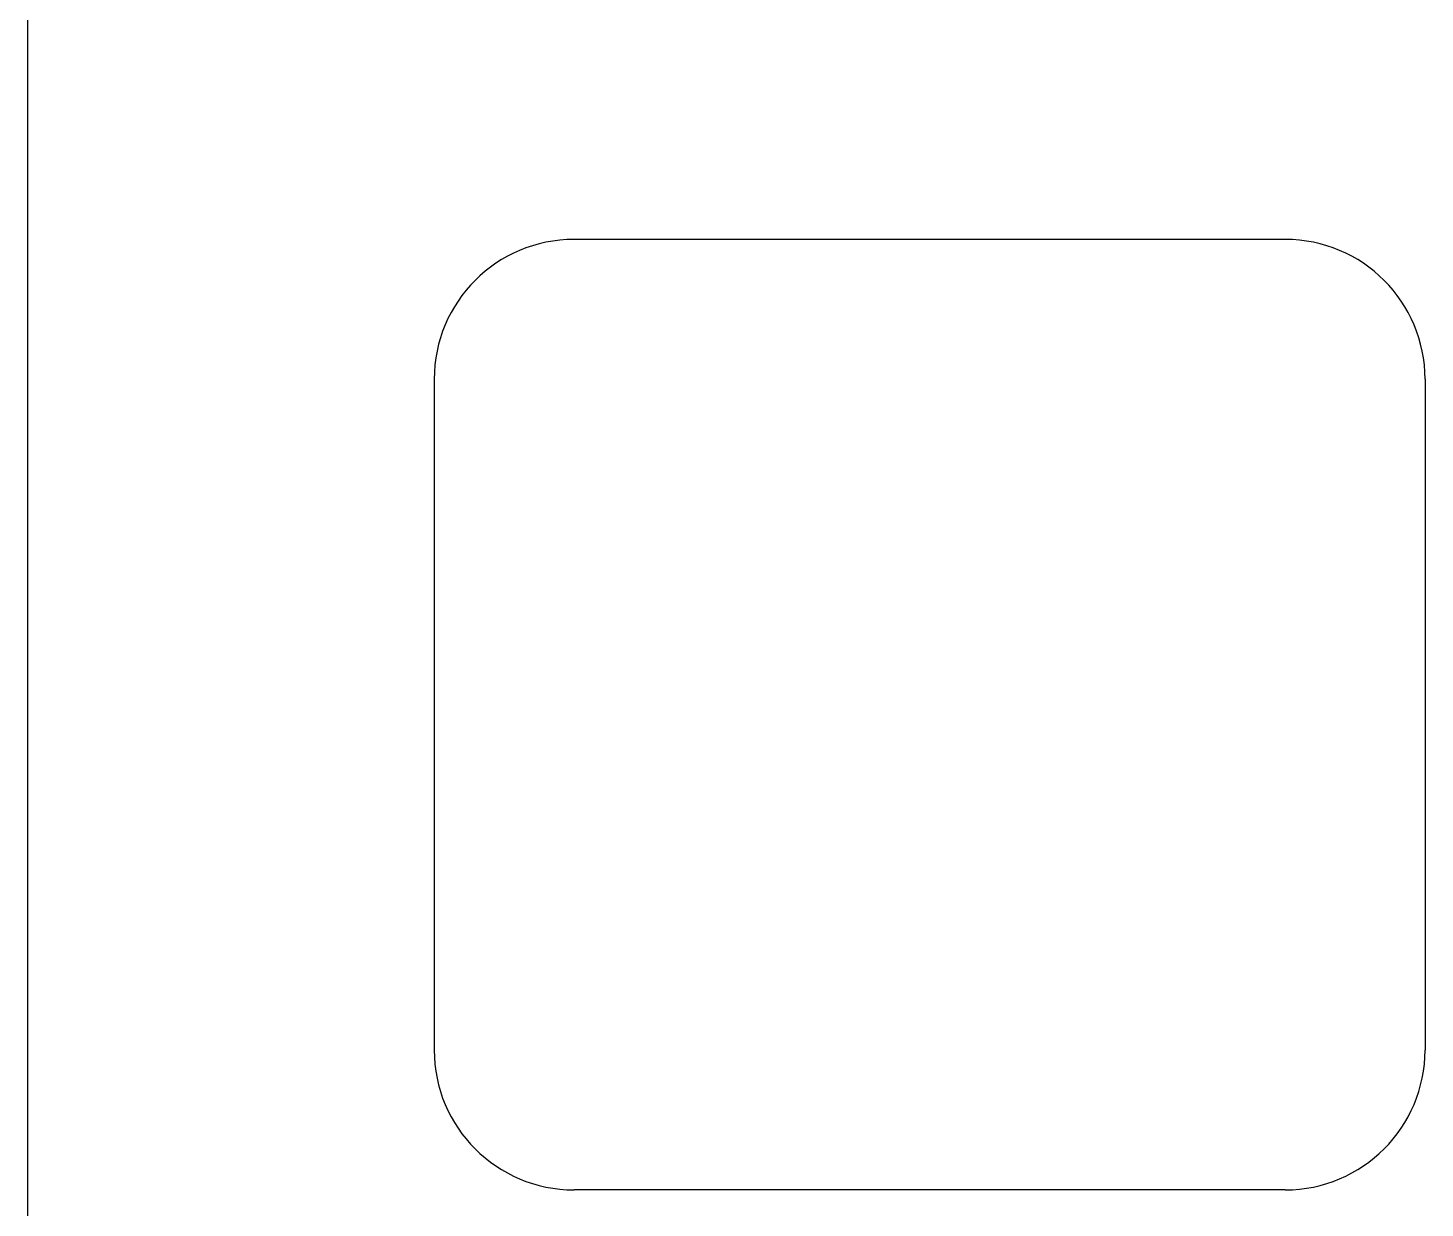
# Model space of a CAD drawing. Header units: millimetres. Extents: x -11 to 340, y -118 to 18.
# Drawn here: x -10.99 to 9.73, y -107.33 to -89.83 of the extents above; entities that cross this region are included whole.
import ezdxf

# ---------------------------------------------------------------- set-up
doc = ezdxf.new("R2010")
doc.units = ezdxf.units.MM
doc.header["$MEASUREMENT"] = 0
doc.layers.add('BLACK', color=7, linetype='CONTINUOUS')

msp = doc.modelspace()

# ---------------------------------------------------------------- linework, layer by layer
at = {"layer": 'BLACK', "linetype": 'Continuous'}
for p, q in [((-10.995, -109.9925), (-10.995, -45.435)), ((7.65625, -92.9625), (-2.893751, -92.9625)), ((-4.96875, -95.0375), (-4.96875, -104.987501)), ((9.73125, -95.0375), (9.73125, -104.9875)), ((7.65625, -107.0625), (-2.89375, -107.0625))]:
    msp.add_line(p, q, dxfattribs=at)
at = {"layer": 'BLACK'}
for centre, radius, start, end in [((-2.893746, -95.037504), 2.075004, 90.0001381, 179.9998896), ((7.65625, -95.0375), 2.075, 0, 90), ((-2.893748, -104.987498), 2.075002, 180.0000828, 269.9999448), ((7.65625, -104.9875), 2.075, 270, 0)]:
    msp.add_arc(centre, radius, start, end, dxfattribs=at)

doc.saveas('drawing.dxf')
